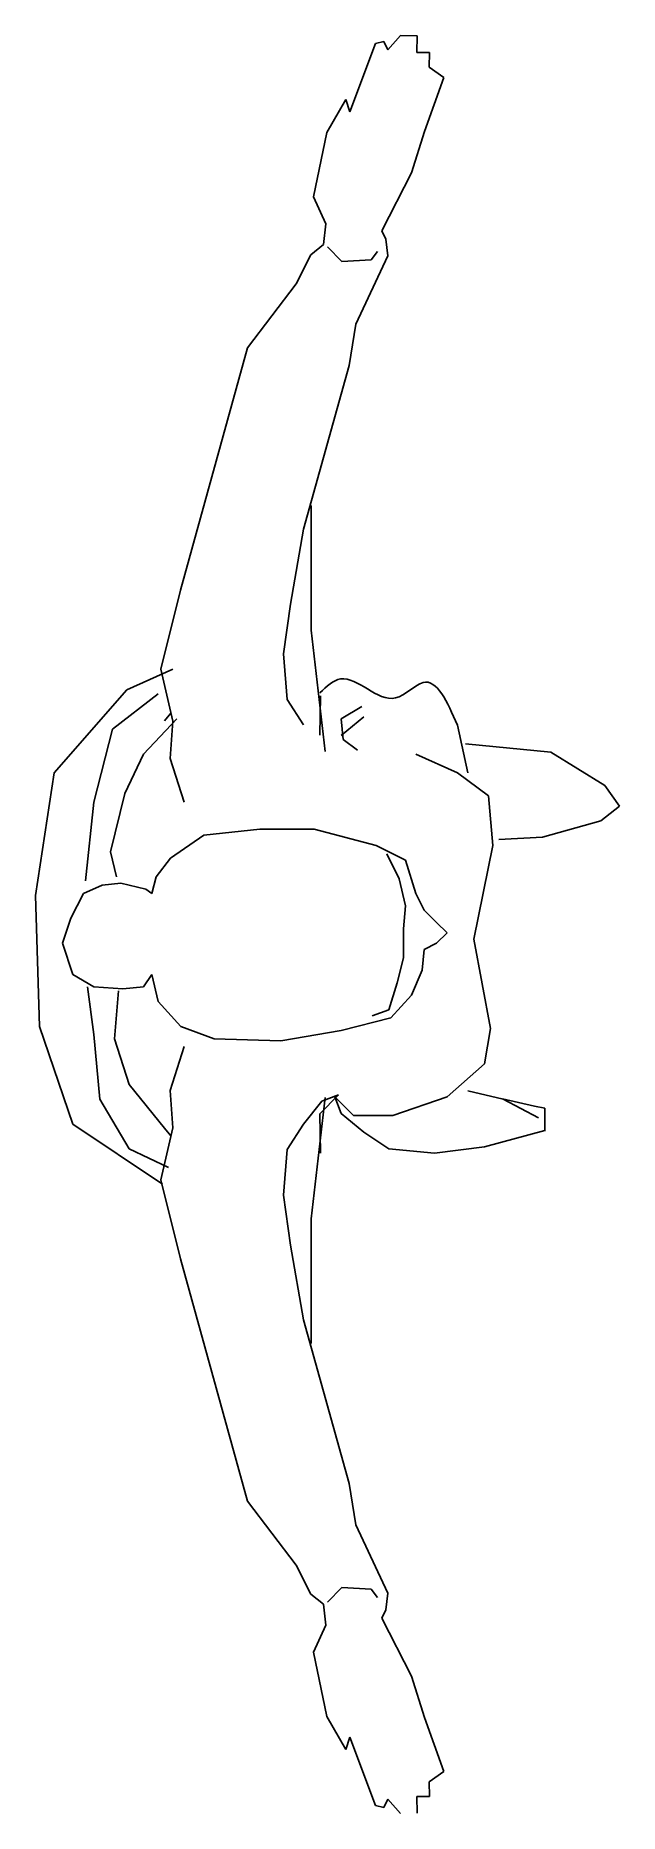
# Model space of a CAD drawing. Extents: x 61077 to 61657, y -28065 to -26301.
import ezdxf

# ---------------------------------------------------------------- set-up
doc = ezdxf.new("R2010")
doc.units = 0
doc.header["$LTSCALE"] = 20
doc.header["$MEASUREMENT"] = 0
doc.layers.add('2D', color=7, linetype='CONTINUOUS')
doc.layers.add('4', color=5, linetype='CONTINUOUS')

msp = doc.modelspace()

# ---------------------------------------------------------------- linework, layer by layer
at = {"layer": '2D', "color": 0, "linetype": 'BYBLOCK'}
for p, q in [((61426.7, -26315.4), (61439.2, -26301.1)), ((61439.2, -26301.1), (61455.7, -26301.3)), ((61455.7, -26301.3), (61455.5, -26317.8)), ((61388.9, -26376.9), (61414.4, -26309.1)), ((61414.4, -26309.1), (61422.7, -26307.1)), ((61422.7, -26307.1), (61426.7, -26315.4)), ((61455.5, -26317.8), (61467.9, -26318)), ((61467.9, -26318), (61467.7, -26332.4)), ((61467.7, -26332.4), (61482, -26342.9)), ((61482, -26342.9), (61462.9, -26396.3)), ((61366, -26397.3), (61384.9, -26364.5)), ((61384.9, -26364.5), (61388.9, -26376.9)), ((61352.9, -26461.1), (61366, -26397.3)), ((61462.9, -26396.3), (61450, -26437.4)), ((61450, -26437.4), (61420.5, -26494.8)), ((61365, -26488), (61352.9, -26461.1)), ((61362.7, -26508.6), (61365, -26488)), ((61420.5, -26494.8), (61424.6, -26503.1)), ((61350.2, -26518.8), (61362.7, -26508.6)), ((61366.8, -26510.7), (61381, -26525.3)), ((61409.9, -26523.6), (61416.2, -26515.4)), ((61424.6, -26503.1), (61426.4, -26519.7)), ((61335.4, -26547.5), (61350.2, -26518.8)), ((61381, -26525.3), (61409.9, -26523.6)), ((61426.4, -26519.7), (61394.8, -26587.4)), ((61287.3, -26610.9), (61335.4, -26547.5)), ((61394.8, -26587.4), (61388.1, -26628.6)), ((61220.7, -26851.6), (61287.3, -26610.9)), ((61388.1, -26628.6), (61343, -26791)), ((61343, -26791), (61329.8, -26865.2)), ((61201.2, -26929.7), (61220.7, -26851.6)), ((61329.8, -26865.2), (61323, -26914.6)), ((61323, -26914.6), (61326.6, -26960)), ((61213, -26929.8), (61167.6, -26950.4)), ((61213, -26981.4), (61201.2, -26929.7)), ((61167.6, -26950.4), (61095.4, -27032.8)), ((61153.1, -26989.5), (61198.5, -26954.5)), ((61359.2, -26995.5), (61359.7, -26956.3)), ((61204.7, -26981.2), (61211.2, -26973.6)), ((61326.6, -26960), (61342.8, -26985)), ((61380.1, -26979.2), (61400.7, -26966.9)), ((61134.6, -27061.7), (61153.1, -26989.5)), ((61217.1, -26979.2), (61184.1, -27014.3)), ((61210.5, -27018.5), (61213, -26981.4)), ((61402.8, -26977.1), (61380.1, -26995.6)), ((61382.1, -26999.8), (61380.1, -26979.2)), ((61505.9, -27032.8), (61495.6, -26985.4)), ((61396.6, -27010.1), (61382.1, -26999.8)), ((61503.8, -27004), (61588.4, -27012.2)), ((61184.1, -27014.3), (61165.5, -27053.4)), ((61224.5, -27062), (61210.5, -27018.5)), ((61495.6, -27032.8), (61454.3, -27014.3)), ((61588.4, -27012.2), (61642.1, -27045.2)), ((61095.4, -27032.8), (61076.8, -27154.4)), ((61526.5, -27055.5), (61495.6, -27032.8)), ((61642.1, -27045.2), (61656.5, -27065.8)), ((61126.3, -27140), (61134.6, -27061.7)), ((61165.5, -27053.4), (61151.1, -27111.1)), ((61530.7, -27105), (61526.5, -27055.5)), ((61637.9, -27080.2), (61580.2, -27096.7)), ((61656.5, -27065.8), (61637.9, -27080.2)), ((61243.9, -27094.6), (61210.9, -27117.3)), ((61299.6, -27088.5), (61243.9, -27094.6)), ((61353.3, -27088.5), (61299.6, -27088.5)), ((61415.1, -27105), (61353.3, -27088.5)), ((61580.2, -27096.7), (61536.9, -27098.8)), ((61151.1, -27111.1), (61157.3, -27135.9)), ((61444, -27119.4), (61415.1, -27105)), ((61425.5, -27113.2), (61437.8, -27137.9)), ((61512.1, -27197.7), (61530.7, -27105)), ((61210.9, -27117.3), (61196.5, -27135.9)), ((61454.3, -27152.4), (61444, -27119.4)), ((61142.8, -27144.1), (61124.3, -27152.4)), ((61161.4, -27142.1), (61142.8, -27144.1)), ((61186.2, -27148.2), (61161.4, -27142.1)), ((61192.3, -27152.4), (61186.2, -27148.2)), ((61196.5, -27135.9), (61192.3, -27152.4)), ((61437.8, -27137.9), (61444, -27164.7)), ((61076.8, -27154.4), (61080.9, -27284.3)), ((61124.3, -27152.4), (61111.9, -27177.1)), ((61444, -27164.7), (61442, -27187.4)), ((61462.6, -27168.9), (61454.3, -27152.4)), ((61111.9, -27177.1), (61103.6, -27201.8)), ((61475, -27181.2), (61462.6, -27168.9)), ((61485.3, -27191.5), (61475, -27181.2)), ((61103.6, -27201.8), (61114, -27232.7)), ((61442, -27187.4), (61442, -27216.3)), ((61462.6, -27208), (61475, -27201.8)), ((61475, -27201.8), (61485.3, -27191.5)), ((61528.6, -27286.3), (61512.1, -27197.7)), ((61442, -27216.3), (61435.8, -27241)), ((61460.5, -27228.6), (61462.6, -27208)), ((61114, -27232.7), (61134.6, -27245.1)), ((61184.1, -27245.1), (61192.3, -27232.7)), ((61192.3, -27232.7), (61198.5, -27259.5)), ((61450.2, -27253.4), (61460.5, -27228.6)), ((61134.6, -27292.5), (61128.4, -27245.1)), ((61134.6, -27245.1), (61163.5, -27247.2)), ((61159.3, -27249.2), (61155.2, -27296.6)), ((61163.5, -27247.2), (61184.1, -27245.1)), ((61435.8, -27241), (61427.5, -27267.8)), ((61429.6, -27276), (61450.2, -27253.4)), ((61198.5, -27259.5), (61221.2, -27284.3)), ((61427.5, -27267.8), (61411, -27274)), ((61080.9, -27284.3), (61114, -27381.2)), ((61221.2, -27284.3), (61254.2, -27296.6)), ((61320.2, -27298.7), (61380.1, -27288.4)), ((61380.1, -27288.4), (61429.6, -27276)), ((61522.4, -27321.4), (61528.6, -27286.3)), ((61140.8, -27356.4), (61134.6, -27292.5)), ((61155.2, -27296.6), (61169.7, -27342)), ((61224.5, -27304.4), (61210.5, -27347.9)), ((61254.2, -27296.6), (61320.2, -27298.7)), ((61485.3, -27354.4), (61522.4, -27321.4)), ((61169.7, -27342), (61204.7, -27385.3)), ((61169.7, -27405.9), (61140.8, -27356.4)), ((61210.5, -27347.9), (61213, -27385)), ((61342.8, -27381.5), (61361.1, -27358.6)), ((61377.6, -27352.2), (61359.2, -27371)), ((61361.1, -27358.6), (61377.6, -27352.2)), ((61380.1, -27370.8), (61373.9, -27354.4)), ((61373.9, -27354.4), (61392.5, -27372.9)), ((61431.6, -27372.9), (61485.3, -27354.4)), ((61505.9, -27348.2), (61541, -27356.4)), ((61541, -27356.4), (61576.1, -27375)), ((61359.2, -27371), (61359.7, -27410.2)), ((61402.8, -27389.4), (61380.1, -27370.8)), ((61392.5, -27372.9), (61431.6, -27372.9)), ((61114, -27381.2), (61202.7, -27440.9)), ((61213, -27385), (61201.2, -27436.7)), ((61204.7, -27385.3), (61211.2, -27392.9)), ((61326.6, -27406.4), (61342.8, -27381.5)), ((61427.5, -27405.9), (61402.8, -27389.4)), ((61582.5, -27387.6), (61522.4, -27403.8)), ((61208.8, -27424.4), (61169.7, -27405.9)), ((61323, -27451.9), (61326.6, -27406.4)), ((61472.9, -27410), (61427.5, -27405.9)), ((61522.4, -27403.8), (61472.9, -27410)), ((61201.2, -27436.7), (61220.7, -27514.9)), ((61329.8, -27501.3), (61323, -27451.9)), ((61343, -27575.4), (61329.8, -27501.3)), ((61220.7, -27514.9), (61287.3, -27755.5)), ((61388.1, -27737.9), (61343, -27575.4)), ((61394.8, -27779.1), (61388.1, -27737.9)), ((61287.3, -27755.5), (61335.4, -27818.9)), ((61426.4, -27846.8), (61394.8, -27779.1)), ((61335.4, -27818.9), (61350.2, -27847.7)), ((61350.2, -27847.7), (61362.7, -27857.8)), ((61366.8, -27855.7), (61381, -27841.1)), ((61381, -27841.1), (61409.9, -27842.9)), ((61409.9, -27842.9), (61416.2, -27851)), ((61424.6, -27863.3), (61426.4, -27846.8)), ((61362.7, -27857.8), (61365, -27878.4)), ((61420.5, -27871.6), (61424.6, -27863.3)), ((61450, -27929), (61420.5, -27871.6)), ((61365, -27878.4), (61352.9, -27905.4)), ((61352.9, -27905.4), (61366, -27969.2)), ((61462.9, -27970.2), (61450, -27929)), ((61366, -27969.2), (61384.9, -28002)), ((61482, -28023.6), (61462.9, -27970.2)), ((61384.9, -28002), (61388.9, -27989.6)), ((61388.9, -27989.6), (61414.4, -28057.4)), ((61467.7, -28034.1), (61482, -28023.6)), ((61455.5, -28048.6), (61467.9, -28048.5)), ((61455.7, -28065.1), (61455.5, -28048.6)), ((61467.9, -28048.5), (61467.7, -28034.1)), ((61414.4, -28057.4), (61422.7, -28059.3)), ((61422.7, -28059.3), (61426.7, -28051)), ((61426.7, -28051), (61439.2, -28065.3))]:
    msp.add_line(p, q, dxfattribs=at)
at = {"layer": '4', "color": 0, "linetype": 'BYBLOCK', "ltscale": 2}
for p, q in [((61350.5, -26891.1), (61350.5, -26767.4)), ((61364.3, -27011.4), (61350.5, -26891.1)), ((61364.3, -27355), (61350.5, -27475.3)), ((61540.5, -27356.3), (61572.2, -27363.5)), ((61572.2, -27363.5), (61582.5, -27365.5)), ((61582.5, -27365.5), (61582.5, -27388.2)), ((61350.5, -27475.3), (61350.5, -27599))]:
    msp.add_line(p, q, dxfattribs=at)
msp.add_spline([(61495.6, -26985.4), (61461.5, -26943.1), (61434.2, -26958.4), (61379.6, -26939.6), (61359.2, -26953.3)], degree=3, dxfattribs=at)

doc.saveas('drawing.dxf')
